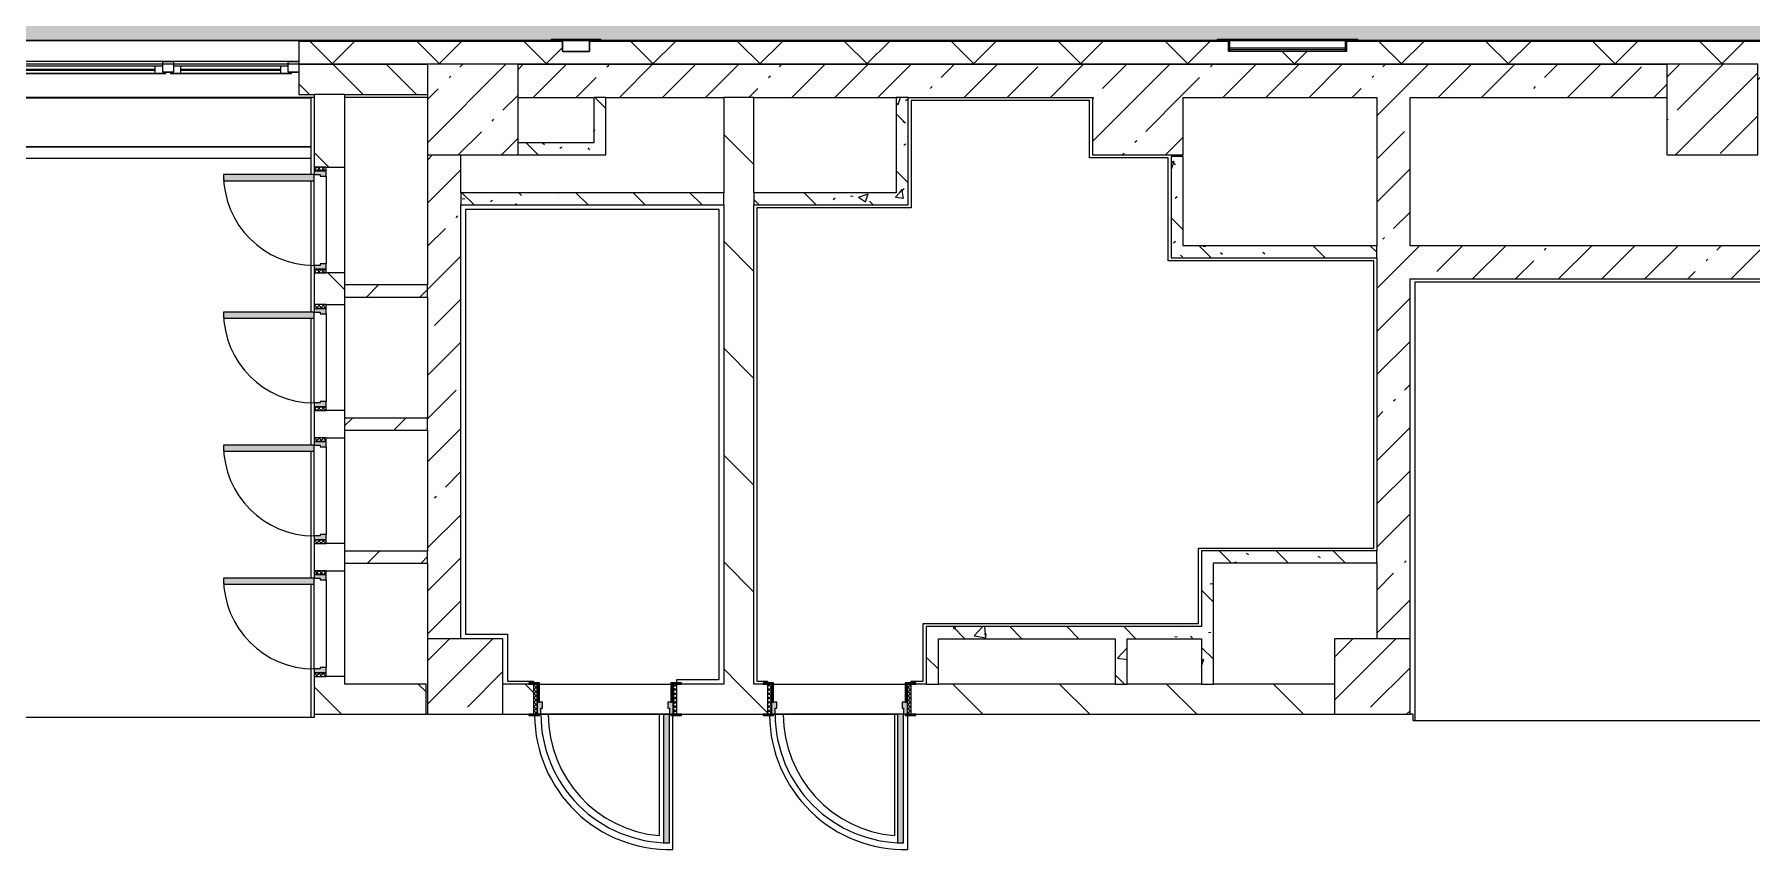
# Model space of a CAD drawing. Header units: millimetres. Extents: x 35316 to 242799, y -8553 to 29000.
# Drawn here: x 119037 to 130397, y 10005 to 15398 of the extents above; entities that cross this region are included whole.
import ezdxf

# ---------------------------------------------------------------- set-up
doc = ezdxf.new("R2010")
doc.units = ezdxf.units.MM
for name, color, linetype, lineweight in [('A-DETL-2', 7, 'Continuous', 5), ('A-GENM-6', 7, 'Continuous', 5), ('A-GLAZ-2', 7, 'Continuous', 5), ('A-WALL', 7, 'Continuous', 9), ('A-WALL-2', 7, 'Continuous', 5), ('I-WALL-5', 7, 'Continuous', 5), ('S-COLS-2', 7, 'Continuous', 5)]:
    doc.layers.add(name, color=color, linetype=linetype, lineweight=lineweight)
doc.layers.add('A-DETL-GENF-5', color=7, linetype='Continuous', lineweight=9, true_color=0xc0c0c0, transparency=0.4)
for name, color, linetype, lineweight, true_color in [('A-DOOR-3', 7, 'Continuous', 5, 0xaaaaaa), ('A-DOOR-4', 7, 'Continuous', 5, 0xe2e2e2), ('A-DOOR-FRAM-2', 7, 'Continuous', 5, 0xe2e2e2), ('A-DOOR-FRAM-3', 7, 'Continuous', 5, 0xaaaaaa), ('A-FLOR-3', 7, 'Continuous', 5, 0xaaaaaa), ('A-GENM-7', 7, 'Continuous', 5, 0x737373), ('A-WALL-3', 7, 'Continuous', 5, 0x737373), ('I-WALL-6', 7, 'Continuous', 5, 0x787878)]:
    doc.layers.add(name, color=color, linetype=linetype, lineweight=lineweight, true_color=true_color)
pattern_1 = [(135, (107926.8, 0), (-353.553, -353.553), [])]
pattern_2 = [(135, (1826.41, 164.685), (-14.14214, -14.14214), []), (225, (1826.41, 164.685), (14.14214, -14.14214), [])]
pattern_3 = [(45, (-296.384, 164.685), (-14.1421, 14.1421), []), (135, (-296.384, 164.685), (-14.1421, -14.1421), [])]
pattern_4 = [(45, (107926.8, 0), (-285.123, 285.123), []), (45, (108211.92, 0), (-285.123, 285.123), [504.031, -100.806, 16.764, -84.042])]
pattern_5 = [(135, (107926.8, 0), (-377.171, -377.171), [533.4, -88.9, 17.78, -88.9]), (135, (107926.8, 376.94), (-377.171, -377.171), []), (50, (107926.8, 0), (637.645, -55.787), [66.675, -733.425]), (355, (107926.8, 0), (-123.35, 668.7), [53.34, -586.74]), (100.451, (107979.94, -4.65), (514.299, 612.908), [56.665, -623.315]), (46.184, (107926.8, 177.8), (948.776, -147.15), [100.012, -1100.137]), (96.636, (108005.9, 165.5), (830.91, 865.997), [84.998, -934.973]), (351.184, (107926.8, 177.8), (830.918, 865.99), [80.01, -880.11]), (21, (108015.7, 133.35), (530.651, -357.928), [66.675, -733.425]), (326, (108015.7, 133.35), (216.308, 644.658), [53.34, -586.74]), (71.451, (108059.9, 103.5), (746.96, 286.724), [56.665, -623.315]), (37.5, (107926.8, 0), (10.8105, 295.9426), [16.764, -562.864, 16.764, -578.866, -588.962]), (37.5, (107926.8, 0), (10.8105, 295.9426), [-1175.258, 16.764, -572.198]), (7.5, (107926.8, 0), (233.869, 350.6318), [16.764, -322.834, 16.764, -549.529, -224.472]), (7.5, (107926.8, 0), (233.869, 350.6318), [-905.891, 16.764, -207.708]), (327.5, (107728.55, 0), (474.5678, -20.0513), [16.764, -205.486, 16.764, -676.656, -920.115]), (327.5, (107728.55, 0), (474.5678, -20.0513), [-915.67, 16.764, -903.351]), (317.5, (107639.65, 0), (518.452, 88.9934), [16.764, -272.161, 16.764, -443.738, -653.415]), (317.5, (107639.65, 0), (518.452, 88.9934), [-749.427, 16.764, -636.651])]
pattern_6 = [(45, (107926.8, 0), (-176.7767, 176.7767), [])]

# ---------------------------------------------------------------- blocks, each defined once
blk = doc.blocks.new('BSC_Колонна _Прямоугольная - 600х600-V120-3_3_2_птичка')
at = {"layer": 'S-COLS-2'}
h = blk.add_hatch(dxfattribs=at)
h.set_pattern_fill('FP_104', color=256, style=0, pattern_type=2)
h.set_pattern_definition([(45, (-14010, -14900), (-285.123, 285.123), []), (45, (-13724.88, -14900), (-285.123, 285.123), [504.031, -100.806, 16.764, -84.042])])
h.paths.add_polyline_path([(-300, -300), (300, -300), (300, 300), (-300, 300), (-300, 211)])
for p, q in [((300, 300), (-300, 300)), ((-300, 300), (-300, -300)), ((300, -300), (300, 300)), ((-300, -300), (300, -300))]:
    blk.add_line(p, q, dxfattribs=at)
blk = doc.blocks.new('110_Дверь_СКБ_1Ст_Внутренняя1 - Д-7_п__950x2100h_Туалет EW30-32897972-3_3_2_птичка')
at = {"layer": 'A-DOOR-3'}
h = blk.add_hatch(dxfattribs=at)
h.set_pattern_fill('FP_21', color=256, style=0, pattern_type=2)
h.set_pattern_definition(pattern_2)
h.paths.add_polyline_path([(487, 100), (462, 100), (462, -100), (487, -100), (487, 31)])
at = {"layer": 'A-DOOR-4'}
h = blk.add_hatch(color=256, dxfattribs=at)
h.paths.add_polyline_path([(462, 100), (437, 100), (437, 60), (427, 60), (427, 20), (462, 20), (462, 31)])
h.paths.add_polyline_path([(-438, 100), (-438, 20), (-403, 20), (-403, 60), (-413, 60), (-413, 100)])
at = {"layer": 'A-DOOR-FRAM-2'}
for points in [[(-413, 950), (-413, 100), (-373, 100), (-373, 950)], [(-493, 108), (-493, 100), (-423, 100), (-423, 108)], [(-423, 20), (-438, 20), (-438, -100), (-423, -100)], [(517, 108), (447, 108), (447, 100), (517, 100)], [(462, 20), (447, 20), (447, -100), (462, -100)], [(-493, -100), (-493, -108), (-423, -108), (-423, -100)], [(447, -100), (447, -108), (517, -108), (517, -100)]]:
    blk.add_hatch(color=256, dxfattribs=at).paths.add_polyline_path(points)
at = {"layer": 'A-DOOR-FRAM-3'}
h = blk.add_hatch(dxfattribs=at)
h.set_pattern_fill('FP_114', color=256, style=0, pattern_type=2)
h.set_pattern_definition(pattern_3)
h.paths.add_polyline_path([(-438, 100), (-463, 100), (-463, -100), (-438, -100), (-438, 31)])
at = {"layer": 'A-DOOR-3'}
for p, q in [((-413, 950), (-413, 100)), ((-373, 950), (-413, 950)), ((-373, 100), (-373, 950)), ((-413, 100), (-373, 100))]:
    blk.add_line(p, q, dxfattribs=at)
blk.add_arc((-413, 100), 850, 360, 90, dxfattribs=at)
at = {"layer": 'A-DOOR-FRAM-3'}
for p, q in [((-423, 108), (-493, 108)), ((-493, 108), (-493, 100)), ((-493, 100), (-423, 100)), ((-438, 100), (-463, 100)), ((-463, 100), (-463, -100)), ((-413, 100), (-438, 100)), ((-438, 100), (-438, 20)), ((-438, -100), (-438, 100)), ((-423, 100), (-438, 100)), ((-438, 100), (-438, 99)), ((-438, 99), (-423, 99)), ((-438, 20), (-403, 20)), ((-423, 20), (-438, 20)), ((-438, 20), (-438, -100)), ((-423, 100), (-423, 108)), ((-423, 99), (-423, 100)), ((-423, -100), (-423, 20)), ((-413, 60), (-413, 100)), ((-403, 60), (-413, 60)), ((-403, 20), (-403, 60)), ((437, 60), (427, 60)), ((427, 60), (427, 20)), ((427, 20), (462, 20)), ((437, 100), (437, 60)), ((462, 100), (437, 100)), ((517, 108), (447, 108)), ((447, 108), (447, 100)), ((462, 100), (447, 100)), ((447, 100), (447, 99)), ((447, 100), (517, 100)), ((447, 99), (462, 99)), ((462, 20), (447, 20)), ((447, 20), (447, -100)), ((462, 20), (462, 100)), ((487, 100), (462, 100)), ((462, 100), (462, -100)), ((462, 99), (462, 100)), ((462, -100), (462, 20)), ((487, -100), (487, 100)), ((517, 100), (517, 108)), ((-423, -100), (-493, -100)), ((-493, -100), (-493, -108)), ((-493, -108), (-423, -108)), ((-463, -100), (-438, -100)), ((-438, -100), (-423, -100)), ((-423, -108), (-423, -100)), ((447, -100), (462, -100)), ((517, -100), (447, -100)), ((447, -100), (447, -108)), ((447, -108), (517, -108)), ((462, -100), (487, -100)), ((517, -108), (517, -100))]:
    blk.add_line(p, q, dxfattribs=at)
blk = doc.blocks.new('110_Дверь_СКБ_1Ст_Внутренняя1 - Д-7_п__950x2100h_Туалет-32491181-3_3_2_птичка')
at = {"layer": 'A-DOOR-3'}
h = blk.add_hatch(dxfattribs=at)
h.set_pattern_fill('FP_21', color=256, style=0, pattern_type=2)
h.set_pattern_definition(pattern_2)
h.paths.add_polyline_path([(487.5, 100), (462.5, 100), (462.5, -100), (487.5, -100), (487.5, 31)])
at = {"layer": 'A-DOOR-4'}
h = blk.add_hatch(color=256, dxfattribs=at)
h.paths.add_polyline_path([(437.5, 100), (437.5, 60), (427.5, 60), (427.5, 20), (462.5, 20), (462.5, 100)])
h.paths.add_polyline_path([(-412.5, 100), (-437.5, 100), (-437.5, 20), (-402.5, 20), (-402.5, 60), (-412.5, 60)])
at = {"layer": 'A-DOOR-FRAM-2'}
for points in [[(-412.5, 950), (-412.5, 100), (-372.5, 100), (-372.5, 950)], [(-492.5, 108), (-492.5, 100), (-422.5, 100), (-422.5, 108)], [(-422.5, 20), (-437.5, 20), (-437.5, -100), (-422.5, -100)], [(517.5, 108), (447.5, 108), (447.5, 100), (517.5, 100)], [(462.5, 20), (447.5, 20), (447.5, -100), (462.5, -100)], [(-492.5, -100), (-492.5, -108), (-422.5, -108), (-422.5, -100)], [(447.5, -100), (447.5, -108), (517.5, -108), (517.5, -100)]]:
    blk.add_hatch(color=256, dxfattribs=at).paths.add_polyline_path(points)
at = {"layer": 'A-DOOR-FRAM-3'}
h = blk.add_hatch(dxfattribs=at)
h.set_pattern_fill('FP_114', color=256, style=0, pattern_type=2)
h.set_pattern_definition(pattern_3)
h.paths.add_polyline_path([(-437.5, 100), (-462.5, 100), (-462.5, -100), (-437.5, -100)])
at = {"layer": 'A-DOOR-3'}
for p, q in [((-412.5, 950), (-412.5, 100)), ((-372.5, 950), (-412.5, 950)), ((-372.5, 100), (-372.5, 950)), ((-412.5, 100), (-372.5, 100))]:
    blk.add_line(p, q, dxfattribs=at)
blk.add_arc((-412.5, 100), 850, 360, 90, dxfattribs=at)
at = {"layer": 'A-DOOR-FRAM-3'}
for p, q in [((-422.5, 108), (-492.5, 108)), ((-492.5, 108), (-492.5, 100)), ((-492.5, 100), (-422.5, 100)), ((-437.5, 100), (-462.5, 100)), ((-462.5, 100), (-462.5, -100)), ((-412.5, 100), (-437.5, 100)), ((-437.5, 100), (-437.5, 20)), ((-437.5, -100), (-437.5, 100)), ((-422.5, 100), (-437.5, 100)), ((-437.5, 100), (-437.5, 99)), ((-437.5, 99), (-422.5, 99)), ((-437.5, 20), (-402.5, 20)), ((-422.5, 20), (-437.5, 20)), ((-437.5, 20), (-437.5, -100)), ((-422.5, 100), (-422.5, 108)), ((-422.5, 99), (-422.5, 100)), ((-422.5, -100), (-422.5, 20)), ((-412.5, 60), (-412.5, 100)), ((-402.5, 60), (-412.5, 60)), ((-402.5, 20), (-402.5, 60)), ((437.5, 60), (427.5, 60)), ((427.5, 60), (427.5, 20)), ((427.5, 20), (462.5, 20)), ((437.5, 100), (437.5, 60)), ((462.5, 100), (437.5, 100)), ((517.5, 108), (447.5, 108)), ((447.5, 108), (447.5, 100)), ((462.5, 100), (447.5, 100)), ((447.5, 100), (447.5, 99)), ((447.5, 100), (517.5, 100)), ((447.5, 99), (462.5, 99)), ((462.5, 20), (447.5, 20)), ((447.5, 20), (447.5, -100)), ((462.5, 20), (462.5, 100)), ((487.5, 100), (462.5, 100)), ((462.5, 100), (462.5, -100)), ((462.5, 99), (462.5, 100)), ((462.5, -100), (462.5, 20)), ((487.5, -100), (487.5, 100)), ((517.5, 100), (517.5, 108)), ((-422.5, -100), (-492.5, -100)), ((-492.5, -100), (-492.5, -108)), ((-492.5, -108), (-422.5, -108)), ((-462.5, -100), (-437.5, -100)), ((-437.5, -100), (-422.5, -100)), ((-422.5, -108), (-422.5, -100)), ((447.5, -100), (462.5, -100)), ((517.5, -100), (447.5, -100)), ((447.5, -100), (447.5, -108)), ((447.5, -108), (517.5, -108)), ((462.5, -100), (487.5, -100)), ((517.5, -108), (517.5, -100))]:
    blk.add_line(p, q, dxfattribs=at)
blk = doc.blocks.new('BSC_Колонна _Прямоугольная - 500х500-V157-3_3_2_птичка')
at = {"layer": 'S-COLS-2'}
h = blk.add_hatch(dxfattribs=at)
h.set_pattern_fill('FP_142', color=256, style=0, pattern_type=2)
h.set_pattern_definition([(45, (-19960, -11150), (-285.123, 285.123), []), (45, (-19674.88, -11150), (-285.123, 285.123), [504.031, -100.806, 16.764, -84.042])])
h.paths.add_polyline_path([(-250, -250), (250, -250), (250, 250), (-250, 250)])
for p, q in [((250, 250), (-250, 250)), ((-250, 250), (-250, -250)), ((250, -250), (250, 250)), ((-250, -250), (250, -250))]:
    blk.add_line(p, q, dxfattribs=at)
blk = doc.blocks.new('120_Окно_СКБ_2Ст - 120_Окно_СКБ_2Ст 3100х2500 _мал_створка слева_ 2-V168-3_3_2_птичка')
at = {"layer": 'A-GLAZ-2'}
for p, q in [((-1550, -127), (-1550, -57)), ((-1550, -57), (-1480, -57)), ((1550, -57), (-1550, -57)), ((-1480, -57), (-1480, -127)), ((650, -87), (-1480, -87)), ((-1480, -87), (-1480, -127)), ((-1430, -137), (-1430, -87)), ((-1430, -107), (600, -107)), ((600, -137), (600, -87)), ((650, -127), (650, -57)), ((650, -57), (720, -57)), ((650, -127), (650, -87)), ((720, -57), (720, -127)), ((1480, -87), (720, -87)), ((720, -87), (720, -127)), ((770, -137), (770, -87)), ((770, -107), (1430, -107)), ((1430, -137), (1430, -87)), ((1480, -127), (1480, -57)), ((1480, -57), (1550, -57)), ((1480, -127), (1480, -87)), ((1550, -57), (1550, -127)), ((-1480, -127), (-1550, -127)), ((-1550, -127), (-1500, -127)), ((-1480, -127), (-1500, -127)), ((-1500, -127), (-1500, -137)), ((-1500, -137), (670, -137)), ((670, -137), (-1500, -137)), ((600, -117), (-1430, -117)), ((720, -127), (650, -127)), ((670, -127), (650, -127)), ((670, -127), (700, -127)), ((670, -137), (670, -127)), ((720, -127), (700, -127)), ((700, -127), (700, -137)), ((700, -137), (1500, -137)), ((1500, -137), (700, -137)), ((1430, -117), (770, -117)), ((1550, -127), (1480, -127)), ((1500, -127), (1480, -127)), ((1500, -127), (1550, -127)), ((1500, -137), (1500, -127))]:
    blk.add_line(p, q, dxfattribs=at)
blk = doc.blocks.new('BSC_Колонна _Прямоугольная - 500х500-V219-3_3_2_птичка')
at = {"layer": 'S-COLS-2'}
h = blk.add_hatch(dxfattribs=at)
h.set_pattern_fill('FP_163', color=256, style=0, pattern_type=2)
h.set_pattern_definition([(45, (-13960, -11150), (-285.123, 285.123), []), (45, (-13674.88, -11150), (-285.123, 285.123), [504.031, -100.806, 16.764, -84.042])])
h.paths.add_polyline_path([(-250, -250), (250, -250), (250, 250), (-250, 250), (-250, -181)])
for p, q in [((250, 250), (-250, 250)), ((-250, 250), (-250, -250)), ((250, -250), (250, 250)), ((-250, -250), (250, -250))]:
    blk.add_line(p, q, dxfattribs=at)
blk = doc.blocks.new('BSC_Колонна _Прямоугольная - 600х600-V220-3_3_2_птичка')
at = {"layer": 'S-COLS-2'}
h = blk.add_hatch(dxfattribs=at)
h.set_pattern_fill('FP_164', color=256, style=0, pattern_type=2)
h.set_pattern_definition([(45, (-22210, -14900), (-285.123, 285.123), []), (45, (-21924.88, -14900), (-285.123, 285.123), [504.031, -100.806, 16.764, -84.042])])
h.paths.add_polyline_path([(-300, -300), (300, -300), (300, 300), (-300, 300), (-300, 211)])
for p, q in [((300, 300), (-300, 300)), ((-300, 300), (-300, -300)), ((300, -300), (300, 300)), ((-300, -300), (300, -300))]:
    blk.add_line(p, q, dxfattribs=at)
blk = doc.blocks.new('110_Дверь_СКБ_1Ст - д-18 700x2100h_Технический шкаф ЭОМ и СС-V225-3_3_2_птичка')
at = {"layer": 'A-DOOR-3'}
h = blk.add_hatch(dxfattribs=at)
h.set_pattern_fill('FP_43', color=256, style=0, pattern_type=2)
h.set_pattern_definition([(135, (1951.41, 164.685), (-14.14214, -14.14214), []), (225, (1951.41, 164.685), (14.14214, -14.14214), [])])
h.paths.add_polyline_path([(337.5, 20), (362.5, 20), (362.5, 100), (337.5, 100)])
at = {"layer": 'A-DOOR-4'}
h = blk.add_hatch(color=256, dxfattribs=at)
h.paths.add_polyline_path([(-312.5, 100), (-312.5, 20), (-277.5, 20), (-277.5, 60), (-287.5, 60), (-287.5, 100)])
h.paths.add_polyline_path([(302.5, 60), (302.5, 20), (337.5, 20), (337.5, 100), (312.5, 100), (312.5, 60)])
at = {"layer": 'A-DOOR-FRAM-2'}
blk.add_hatch(color=256, dxfattribs=at).paths.add_polyline_path([(272.5, 497.5), (272.5, 100), (312.5, 100), (312.5, 700), (272.5, 700)])
at = {"layer": 'A-DOOR-FRAM-3'}
h = blk.add_hatch(dxfattribs=at)
h.set_pattern_fill('FP_44', color=256, style=0, pattern_type=2)
h.set_pattern_definition([(45, (-171.384, 164.685), (-14.1421, 14.1421), []), (135, (-171.384, 164.685), (-14.1421, -14.1421), [])])
h.paths.add_polyline_path([(-337.5, 20), (-312.5, 20), (-312.5, 100), (-337.5, 100)])
at = {"layer": 'A-DOOR-3'}
for p, q in [((312.5, 700), (272.5, 700)), ((272.5, 700), (272.5, 100)), ((312.5, 100), (312.5, 700)), ((272.5, 100), (312.5, 100))]:
    blk.add_line(p, q, dxfattribs=at)
blk.add_arc((312.5, 100), 600, 90, 180, dxfattribs=at)
at = {"layer": 'A-DOOR-FRAM-3'}
for p, q in [((-312.5, 100), (-337.5, 100)), ((-337.5, 100), (-337.5, 20)), ((-337.5, 20), (-312.5, 20)), ((-287.5, 100), (-312.5, 100)), ((-312.5, 100), (-312.5, 20)), ((-312.5, 20), (-312.5, 100)), ((-312.5, 20), (-277.5, 20)), ((-287.5, 60), (-287.5, 100)), ((-287.5, 100), (272.5, 100)), ((-277.5, 60), (-287.5, 60)), ((-277.5, 20), (-277.5, 60)), ((302.5, 20), (-277.5, 20)), ((312.5, 60), (302.5, 60)), ((302.5, 60), (302.5, 20)), ((302.5, 20), (337.5, 20)), ((312.5, 100), (312.5, 60)), ((337.5, 100), (312.5, 100)), ((337.5, 20), (337.5, 100)), ((362.5, 100), (337.5, 100)), ((337.5, 100), (337.5, 20)), ((337.5, 20), (362.5, 20)), ((362.5, 20), (362.5, 100))]:
    blk.add_line(p, q, dxfattribs=at)
blk = doc.blocks.new('Полоса с поворотом - Полоса с поворотом-23831104-3_3_2_птичка')
at = {"layer": 'A-GENM-6'}
for p, q in [((19783, 15306), (19017, 15306)), ((19017, 15298), (19783, 15298))]:
    blk.add_line(p, q, dxfattribs=at)
at = {"layer": 'A-GENM-7'}
blk.add_line((19017, 15363), (19783, 15363), dxfattribs=at)
blk = doc.blocks.new('Уголок вложенный - Уголок вложенный-23831105-3_3_2_птичка')
at = {"layer": 'A-GENM-6'}
for p, q in [((29237, 15288), (29237, 15349)), ((29244, 15358), (29244, 15285)), ((29244, 15285), (29240, 15285))]:
    blk.add_line(p, q, dxfattribs=at)
at = {"layer": 'A-GENM-6', "flags": 128}
for points in [[(29237, 15349), (29237, 15351), (29236, 15353), (29235, 15355), (29234, 15356), (29232, 15357), (29230, 15358), (29228, 15358)], [(29240, 15285), (29239, 15285), (29239, 15285), (29238, 15286), (29238, 15286), (29237, 15287), (29237, 15287), (29237, 15288)]]:
    blk.add_lwpolyline(points, dxfattribs=at)
at = {"layer": 'A-GENM-7'}
for p, q in [((29164, 15365), (29244, 15365)), ((29164, 15361), (29164, 15365)), ((29228, 15358), (29167, 15358)), ((29244, 15365), (29244, 15358))]:
    blk.add_line(p, q, dxfattribs=at)
at = {"layer": 'A-GENM-7', "flags": 128}
blk.add_lwpolyline([(29167, 15358), (29166, 15358), (29166, 15358), (29165, 15359), (29165, 15359), (29164, 15360), (29164, 15360), (29164, 15361)], dxfattribs=at)
blk = doc.blocks.new('Уголок вложенный - Уголок вложенный-V233-3_3_2_птичка')
at = {"layer": 'A-GENM-6'}
for p, q in [((30010, 15285), (30010, 15358)), ((30017, 15349), (30017, 15288)), ((30014, 15285), (30010, 15285))]:
    blk.add_line(p, q, dxfattribs=at)
at = {"layer": 'A-GENM-6', "flags": 128}
for points in [[(30026, 15358), (30024, 15358), (30022, 15357), (30020, 15356), (30019, 15355), (30018, 15353), (30017, 15351), (30017, 15349)], [(30017, 15288), (30017, 15287), (30017, 15287), (30016, 15286), (30016, 15286), (30015, 15285), (30015, 15285), (30014, 15285)]]:
    blk.add_lwpolyline(points, dxfattribs=at)
at = {"layer": 'A-GENM-7'}
for p, q in [((30010, 15365), (30090, 15365)), ((30010, 15358), (30010, 15365)), ((30087, 15358), (30026, 15358)), ((30090, 15365), (30090, 15361))]:
    blk.add_line(p, q, dxfattribs=at)
at = {"layer": 'A-GENM-7', "flags": 128}
blk.add_lwpolyline([(30090, 15361), (30090, 15360), (30090, 15360), (30089, 15359), (30089, 15359), (30088, 15358), (30088, 15358), (30087, 15358)], dxfattribs=at)
blk = doc.blocks.new('Уголок вложенный - Уголок вложенный-V234-3_3_2_птичка')
at = {"layer": 'A-GENM-6'}
blk.add_line((30010, 15285), (29244, 15285), dxfattribs=at)
at = {"layer": 'A-GENM-6', "flags": 128}
for points in [[(29237, 15349), (29237, 15351), (29236, 15353), (29235, 15355), (29234, 15356), (29232, 15357), (29230, 15358), (29228, 15358)], [(30026, 15358), (30024, 15358), (30022, 15357), (30020, 15356), (30019, 15355), (30018, 15353), (30017, 15351), (30017, 15349)]]:
    blk.add_lwpolyline(points, dxfattribs=at)
at = {"layer": 'A-GENM-7'}
blk.add_line((29244, 15365), (30010, 15365), dxfattribs=at)
blk = doc.blocks.new('Уголок вложенный - Уголок вложенный-23964580-3_3_2_птичка')
at = {"layer": 'A-GENM-6'}
for p, q in [((14603, 15288), (14603, 15349)), ((14610, 15285), (14606, 15285))]:
    blk.add_line(p, q, dxfattribs=at)
at = {"layer": 'A-GENM-6', "flags": 128}
for points in [[(14603, 15349), (14603, 15351), (14602, 15353), (14601, 15355), (14600, 15356), (14598, 15357), (14596, 15358), (14594, 15358)], [(14606, 15285), (14605, 15285), (14605, 15285), (14604, 15286), (14604, 15286), (14603, 15287), (14603, 15287), (14603, 15288)]]:
    blk.add_lwpolyline(points, dxfattribs=at)
at = {"layer": 'A-GENM-7'}
for p, q in [((14530, 15361), (14530, 15365)), ((14594, 15358), (14533, 15358))]:
    blk.add_line(p, q, dxfattribs=at)
at = {"layer": 'A-GENM-7', "flags": 128}
blk.add_lwpolyline([(14533, 15358), (14532, 15358), (14532, 15358), (14531, 15359), (14531, 15359), (14530, 15360), (14530, 15360), (14530, 15361)], dxfattribs=at)
blk = doc.blocks.new('Уголок вложенный - Уголок вложенный-V243-3_3_2_птичка')
at = {"layer": 'A-GENM-6'}
for p, q in [((14783, 15349), (14783, 15288)), ((14780, 15285), (14776, 15285))]:
    blk.add_line(p, q, dxfattribs=at)
at = {"layer": 'A-GENM-6', "flags": 128}
for points in [[(14792, 15358), (14790, 15358), (14788, 15357), (14786, 15356), (14785, 15355), (14784, 15353), (14783, 15351), (14783, 15349)], [(14783, 15288), (14783, 15287), (14783, 15287), (14782, 15286), (14782, 15286), (14781, 15285), (14781, 15285), (14780, 15285)]]:
    blk.add_lwpolyline(points, dxfattribs=at)
at = {"layer": 'A-GENM-7'}
for p, q in [((14853, 15358), (14792, 15358)), ((14856, 15365), (14856, 15361))]:
    blk.add_line(p, q, dxfattribs=at)
at = {"layer": 'A-GENM-7', "flags": 128}
blk.add_lwpolyline([(14856, 15361), (14856, 15360), (14856, 15360), (14855, 15359), (14855, 15359), (14854, 15358), (14854, 15358), (14853, 15358)], dxfattribs=at)
blk = doc.blocks.new('Уголок вложенный - Уголок вложенный-V244-3_3_2_птичка')
at = {"layer": 'A-GENM-6'}
blk.add_line((14776, 15285), (14610, 15285), dxfattribs=at)
at = {"layer": 'A-GENM-6', "flags": 128}
for points in [[(14598, 15357), (14596, 15358), (14594, 15358)], [(14792, 15358), (14790, 15358), (14788, 15357)]]:
    blk.add_lwpolyline(points, dxfattribs=at)
blk = doc.blocks.new('Уголок вложенный - Уголок вложенный-V245-3_3_2_птичка')
at = {"layer": 'A-GENM-6'}
for p, q in [((14603, 15349), (14603, 15288)), ((14783, 15288), (14783, 15349)), ((14606, 15285), (14780, 15285))]:
    blk.add_line(p, q, dxfattribs=at)
at = {"layer": 'A-GENM-6', "flags": 128}
for points in [[(14594, 15358), (14596, 15358), (14598, 15357), (14600, 15356), (14601, 15355), (14602, 15353), (14603, 15351), (14603, 15349)], [(14783, 15349), (14783, 15351), (14784, 15353), (14785, 15355), (14786, 15356), (14788, 15357), (14790, 15358), (14792, 15358)], [(14603, 15288), (14603, 15287), (14603, 15287), (14604, 15286), (14604, 15286), (14605, 15285), (14605, 15285), (14606, 15285)], [(14780, 15285), (14781, 15285), (14781, 15285), (14782, 15286), (14782, 15286), (14783, 15287), (14783, 15287), (14783, 15288)]]:
    blk.add_lwpolyline(points, dxfattribs=at)
at = {"layer": 'A-GENM-7'}
for p, q in [((14530, 15365), (14856, 15365)), ((14530, 15365), (14530, 15361)), ((14533, 15358), (14853, 15358)), ((14856, 15361), (14856, 15365))]:
    blk.add_line(p, q, dxfattribs=at)
at = {"layer": 'A-GENM-7', "flags": 128}
for points in [[(14530, 15361), (14530, 15360), (14530, 15360), (14531, 15359), (14531, 15359), (14532, 15358), (14532, 15358), (14533, 15358)], [(14853, 15358), (14854, 15358), (14854, 15358), (14855, 15359), (14855, 15359), (14856, 15360), (14856, 15360), (14856, 15361)]]:
    blk.add_lwpolyline(points, dxfattribs=at)
blk = doc.blocks.new('Зашивка приборов отопления34 - Зашивка приборов отопления-33324488-3_3_2_птичка')
at = {"layer": 'A-WALL-2'}
for p, q in [((34188, 26888), (34188, 26567)), ((40348, 26888), (34188, 26888)), ((40348, 26567), (40348, 26888)), ((34188, 26567), (40348, 26567)), ((40348, 26567), (34188, 26567)), ((34188, 26567), (34188, 26492)), ((34188, 26492), (40348, 26492)), ((40348, 26492), (40348, 26567))]:
    blk.add_line(p, q, dxfattribs=at)

msp = doc.modelspace()

# ---------------------------------------------------------------- hatches: boundary and pattern name
at = {"layer": 'A-DETL-GENF-5'}
msp.add_hatch(color=256, dxfattribs=at).paths.add_polyline_path([(107244.1, 14774.9), (107658.8, 14774.9), (107658.8, 15358), (146686.8, 15358), (146686.8, 23888.3), (141854.9, 23888.3), (141854.9, 27398.1), (105517.7, 27398.1), (105517.7, 14774.9), (106714.2, 14774.9)])
at = {"layer": 'A-WALL-2'}
h = msp.add_hatch(dxfattribs=at)
h.set_pattern_fill('FP_112', color=256, style=0, pattern_type=2)
h.set_pattern_definition([(45, (107926.8, 0), (-353.5534, 353.5534), []), (135, (107926.8, 0), (-353.5534, -353.5534), [])])
h.paths.add_polyline_path([(135326.6, 15200), (140036.8, 15200), (140036.8, 15350), (137943.8, 15349), (137943.8, 15288), (137936.8, 15285), (137163.8, 15288), (137163.8, 15350), (133537.1, 15349), (133537.1, 15288), (133530.1, 15285), (132357.1, 15288), (132357.1, 15350), (127716.8, 15349), (127716.8, 15288), (127709.8, 15285), (126936.8, 15288), (126936.8, 15350), (122709.8, 15349), (122709.8, 15288), (122702.8, 15285), (122529.8, 15288), (122529.6, 15350), (120786.8, 15350), (120786.8, 15200), (134336.8, 15200)])
h.paths.add_polyline_path([(146236.9, 15200), (146236.9, 15350), (145736.8, 15350), (145736.8, 15200), (145923.8, 15200)])
h.paths.add_polyline_path([(143336.8, 15200), (143336.8, 15350), (142586.8, 15350), (142586.8, 15200), (142744.6, 15200)])
h.paths.add_polyline_path([(141684.9, 15200), (141686.8, 15200), (141684.9, 15350), (141536.8, 15350), (141536.8, 15200)])
h.paths.add_polyline_path([(141155.1, 15200), (141166.8, 15200), (141161.8, 15350), (140936.8, 15350), (140936.8, 15200)])
h.paths.add_polyline_path([(115586.8, 15200), (116186.8, 15200), (116186.8, 15350), (115586.8, 15350)])
h.paths.add_polyline_path([(114686.8, 15200), (114686.8, 15350), (107966.8, 15350), (107966.8, 15293), (107816.8, 15293), (107816.8, 15200), (114132.3, 15200)])
h.paths.add_polyline_path([(117086.8, 15200), (117686.8, 15200), (117686.8, 15350), (117086.8, 15350)])
h = msp.add_hatch(dxfattribs=at)
h.set_pattern_fill('FP_110', color=256, style=0, pattern_type=2)
h.set_pattern_definition([(135, (107926.8, 0), (-176.7767, -176.7767), [])])
h.paths.add_polyline_path([(117686.8, 15000), (117686.8, 15200), (117086.8, 15200), (117086.8, 15000)])
h.paths.add_polyline_path([(113486.8, 15000), (114086.8, 15000), (114086.8, 15200), (112586.8, 15200), (112586.8, 15000)])
h.paths.add_polyline_path([(115586.8, 15000), (116186.8, 15000), (116186.8, 15200), (115586.8, 15200), (115586.8, 15111.1)])
h.paths.add_polyline_path([(121088.1, 15000), (121636.8, 15000), (121636.8, 15200), (120786.8, 15200), (120786.8, 15000), (120888.1, 15000)])
at = {"layer": 'I-WALL-5'}
h = msp.add_hatch(dxfattribs=at)
h.set_pattern_fill('FP_108', color=256, style=0, pattern_type=2)
h.set_pattern_definition(pattern_4)
h.paths.add_polyline_path([(122236.8, 14980), (126037.1, 14980), (126037.1, 15200), (122236.8, 15200), (122236.8, 15111.1)])
h.paths.add_polyline_path([(129836.8, 14980), (129836.8, 15200), (126637.1, 15200), (126637.1, 14980), (128968.3, 14980)])
h.paths.add_polyline_path([(140036.8, 14980), (140036.8, 15200), (138536.8, 15200), (138536.8, 14980), (139688, 14980)])
h.paths.add_polyline_path([(137936.8, 14980), (137936.8, 15200), (134336.8, 15200), (134336.8, 14980), (137446, 14980)])
h.paths.add_polyline_path([(133207.2, 14980), (133736.8, 14980), (133736.8, 15200), (130436.8, 15200), (130436.8, 14980)])
h = msp.add_hatch(dxfattribs=at)
h.set_pattern_fill('FP_111', color=256, style=0, pattern_type=2)
h.set_pattern_definition(pattern_1)
h.paths.add_polyline_path([(120968.1, 11100), (121088.1, 11100), (121088.1, 11150), (120888.1, 11150), (120888.1, 11100)])
h.paths.add_polyline_path([(120888.1, 11850), (121088.1, 11850), (121088.1, 12030), (120888.1, 12030)])
h.paths.add_polyline_path([(120888.1, 12730), (121088.1, 12730), (121088.1, 12910), (120888.1, 12910), (120888.1, 12744.1)])
h.paths.add_polyline_path([(120888.1, 13610), (121088.1, 13610), (121088.1, 13819.9), (120888.1, 13819.9)])
h.paths.add_polyline_path([(120888.1, 14519.9), (121088.1, 14519.9), (121088.1, 15000), (120888.1, 15000)])
h = msp.add_hatch(dxfattribs=at)
h.set_pattern_fill('FP_111', color=256, style=0, pattern_type=2)
h.set_pattern_definition(pattern_1)
h.paths.add_polyline_path([(123669.7, 11100), (123796.8, 11100), (123796.8, 14980), (123596.8, 14980), (123596.8, 11100)])
h = msp.add_hatch(dxfattribs=at)
h.set_pattern_fill('FP_108', color=256, style=0, pattern_type=2)
h.set_pattern_definition(pattern_4)
h.paths.add_polyline_path([(128136.8, 11400), (128136.8, 14980), (127916.8, 14980), (127916.8, 11400)])
h = msp.add_hatch(dxfattribs=at)
h.set_pattern_fill('FP_108', color=256, style=0, pattern_type=2)
h.set_pattern_definition(pattern_4)
h.paths.add_polyline_path([(121637.8, 11400), (121857.8, 11400), (121857.8, 14600), (121637.8, 14600), (121637.8, 11560.7)])
h = msp.add_hatch(dxfattribs=at)
h.set_pattern_fill('FP_108', color=256, style=0, pattern_type=2)
h.set_pattern_definition(pattern_4)
h.paths.add_polyline_path([(137446, 13780), (138936.8, 13780), (138936.8, 14000), (128136.8, 14000), (128136.8, 13780), (133207.2, 13780)])
h = msp.add_hatch(dxfattribs=at)
h.set_pattern_fill('FP_113', color=256, style=0, pattern_type=2)
h.set_pattern_definition(pattern_6)
h.paths.add_polyline_path([(121637.8, 13660), (121637.8, 13740), (121088.1, 13740), (121088.1, 13660)])
h = msp.add_hatch(dxfattribs=at)
h.set_pattern_fill('FP_113', color=256, style=0, pattern_type=2)
h.set_pattern_definition(pattern_6)
h.paths.add_polyline_path([(121637.8, 12780), (121637.8, 12860), (121088.1, 12860), (121088.1, 12780)])
h = msp.add_hatch(dxfattribs=at)
h.set_pattern_fill('FP_113', color=256, style=0, pattern_type=2)
h.set_pattern_definition(pattern_6)
h.paths.add_polyline_path([(121637.8, 11900), (121637.8, 11980), (121088.1, 11980), (121088.1, 11900)])
h = msp.add_hatch(dxfattribs=at)
h.set_pattern_fill('FP_111', color=256, style=0, pattern_type=2)
h.set_pattern_definition(pattern_1)
h.paths.add_polyline_path([(121627.8, 10900), (121627.8, 11100), (120888.1, 11100), (120888.1, 10900), (121550.3, 10900)])
h = msp.add_hatch(dxfattribs=at)
h.set_pattern_fill('FP_111', color=256, style=0, pattern_type=2)
h.set_pattern_definition(pattern_1)
h.paths.add_polyline_path([(127636.8, 10900), (127636.8, 11100), (124836.8, 11100), (124836.8, 10900), (126848.9, 10900)])
h.paths.add_polyline_path([(123886.8, 10900), (123886.8, 11100), (123287.8, 11100), (123287.8, 10900), (123856.8, 10900)])
h.paths.add_polyline_path([(122337.8, 10900), (122337.8, 11100), (122136.8, 11100), (122136.8, 10900), (122307.8, 10900)])
at = {"layer": 'I-WALL-6'}
h = msp.add_hatch(dxfattribs=at)
h.set_pattern_fill('FP_117', color=256, style=0, pattern_type=2)
h.set_pattern_definition(pattern_5)
h.paths.add_polyline_path([(122816.8, 14680), (122816.8, 14980), (122736.8, 14980), (122736.8, 14680)])
h = msp.add_hatch(dxfattribs=at)
h.set_pattern_fill('FP_117', color=256, style=0, pattern_type=2)
h.set_pattern_definition(pattern_5)
h.paths.add_polyline_path([(124816.8, 14350), (124816.8, 14980), (124736.8, 14980), (124736.8, 14350)])
h = msp.add_hatch(dxfattribs=at)
h.set_pattern_fill('FP_117', color=256, style=0, pattern_type=2)
h.set_pattern_definition(pattern_5)
h.paths.add_polyline_path([(122236.8, 14600), (122816.8, 14600), (122816.8, 14680), (122236.8, 14680)])
h = msp.add_hatch(dxfattribs=at)
h.set_pattern_fill('FP_117', color=256, style=0, pattern_type=2)
h.set_pattern_definition(pattern_5)
h.paths.add_polyline_path([(126637.1, 13920), (126637.1, 14590), (126557.1, 14590), (126557.1, 13920)])
h = msp.add_hatch(dxfattribs=at)
h.set_pattern_fill('FP_117', color=256, style=0, pattern_type=2)
h.set_pattern_definition(pattern_5)
h.paths.add_polyline_path([(123596.8, 14270), (123596.8, 14350), (121857.8, 14350), (121857.8, 14270), (122610, 14270)])
h = msp.add_hatch(dxfattribs=at)
h.set_pattern_fill('FP_117', color=256, style=0, pattern_type=2)
h.set_pattern_definition(pattern_5)
h.paths.add_polyline_path([(123796.8, 14270), (124816.8, 14270), (124816.8, 14350), (123796.8, 14350)])
h = msp.add_hatch(dxfattribs=at)
h.set_pattern_fill('FP_117', color=256, style=0, pattern_type=2)
h.set_pattern_definition(pattern_5)
h.paths.add_polyline_path([(127916.8, 13920), (127916.8, 14000), (126637.1, 14000), (126637.1, 13920), (126848.9, 13920)])
h = msp.add_hatch(dxfattribs=at)
h.set_pattern_fill('FP_117', color=256, style=0, pattern_type=2)
h.set_pattern_definition(pattern_5)
h.paths.add_polyline_path([(126836.8, 11100), (126836.8, 11981.9), (126756.8, 11981.9), (126756.8, 11100)])
h = msp.add_hatch(dxfattribs=at)
h.set_pattern_fill('FP_117', color=256, style=0, pattern_type=2)
h.set_pattern_definition(pattern_5)
h.paths.add_polyline_path([(127916.8, 11901.9), (127916.8, 11981.9), (126836.8, 11981.9), (126836.8, 11901.9), (126848.9, 11901.9)])
h = msp.add_hatch(dxfattribs=at)
h.set_pattern_fill('FP_117', color=256, style=0, pattern_type=2)
h.set_pattern_definition(pattern_5)
h.paths.add_polyline_path([(125016.8, 11100), (125016.8, 11480), (124936.8, 11480), (124936.8, 11100)])
h = msp.add_hatch(dxfattribs=at)
h.set_pattern_fill('FP_117', color=256, style=0, pattern_type=2)
h.set_pattern_definition(pattern_5)
h.paths.add_polyline_path([(126266.8, 11400), (126756.8, 11400), (126756.8, 11480), (125016.8, 11480), (125016.8, 11400), (126186.8, 11400)])
h = msp.add_hatch(dxfattribs=at)
h.set_pattern_fill('FP_117', color=256, style=0, pattern_type=2)
h.set_pattern_definition(pattern_5)
h.paths.add_polyline_path([(126266.8, 11100), (126266.8, 11400), (126186.8, 11400), (126186.8, 11100)])
at = {"layer": 'S-COLS-2'}
h = msp.add_hatch(dxfattribs=at)
h.set_pattern_fill('FP_108', color=256, style=0, pattern_type=2)
h.set_pattern_definition(pattern_4)
h.paths.add_polyline_path([(126637.1, 14600), (126637.1, 15200), (126037.1, 15200), (126037.1, 14600)])

# ---------------------------------------------------------------- linework, layer by layer
at = {"layer": 'A-DETL-2'}
msp.add_line((107658.8, 15358), (146236.9, 15358), dxfattribs=at)
at = {"layer": 'A-FLOR-3'}
for p, q in [((120868, 14980), (114686.8, 14980)), ((120868, 14655), (120868, 14980)), ((126017.1, 14960), (124836.8, 14960)), ((124836.8, 14960), (124836.8, 14250)), ((126017.1, 14580), (126017.1, 14960)), ((114686.8, 14655), (120868, 14655)), ((120868.1, 14469.9), (120868.1, 14580)), ((126537.1, 14580), (126017.1, 14580)), ((126537.1, 13900), (126537.1, 14580)), ((120868.1, 13560), (120868.1, 14429.9)), ((123565.8, 14239), (121888.8, 14239)), ((121888.8, 14239), (121888.8, 11431)), ((123565.8, 11131), (123565.8, 14239)), ((124836.8, 14250), (123816.8, 14250)), ((123816.8, 14250), (123816.8, 11120)), ((127896.8, 13900), (126537.1, 13900)), ((127896.8, 12000), (127896.8, 13900)), ((139709, 13759), (128169, 13759)), ((128169, 13759), (128169, 10859)), ((120868.1, 12680), (120868.1, 13520)), ((120868.1, 11800), (120868.1, 12640)), ((126736.8, 11500), (126736.8, 12000)), ((126736.8, 12000), (127896.8, 12000)), ((120868.1, 10880), (120868.1, 11760)), ((124916.8, 11120), (124916.8, 11500)), ((124916.8, 11500), (126736.8, 11500)), ((121888.8, 11431), (122167.8, 11431)), ((122167.8, 11431), (122167.8, 11120)), ((122167.8, 11120), (122337.8, 11120)), ((122337.8, 11120), (122337.8, 11108)), ((123287.8, 11108), (123287.8, 11131)), ((123287.8, 11131), (123565.8, 11131)), ((123816.8, 11120), (123886.8, 11120)), ((123886.8, 11120), (123886.8, 11108)), ((124836.8, 11108), (124836.8, 11120)), ((124836.8, 11120), (124916.8, 11120)), ((120888.1, 10880), (108262.8, 10880)), ((120888.1, 10900), (120888.1, 10880)), ((121636.8, 10900), (121627.8, 10900)), ((122435.7, 10899.9), (122377.8, 10899.9)), ((122387.8, 10901.4), (123237.8, 10901.4)), ((123197.8, 10899.9), (123170.7, 10899.9)), ((123170.7, 10899.9), (123170.7, 10097.9)), ((123247.8, 10899.9), (123237.8, 10899.9)), ((123260.7, 10005.1), (123260.7, 10892)), ((123990.7, 10899.9), (123926.8, 10899.9)), ((123936.8, 10900), (124746.8, 10900)), ((124746.8, 10899.9), (124725.7, 10899.9)), ((124725.7, 10899.9), (124725.7, 10097.9)), ((124796.8, 10899.9), (124786.8, 10899.9)), ((124815.7, 10005.1), (124815.7, 10892)), ((128157.8, 10900), (128136.8, 10900)), ((128157.8, 10859), (128157.8, 10900)), ((128157.8, 10859), (139709, 10859))]:
    msp.add_line(p, q, dxfattribs=at)
for centre, radius, start, end in [((123240.7, 10899.9), 895, 180.50534, 271.28046), ((123240.7, 10899.9), 805, 180, 265.01146), ((124795.7, 10899.9), 895, 180.50534, 271.28046), ((124795.7, 10899.9), 805, 180, 265.01146)]:
    msp.add_arc(centre, radius, start, end, dxfattribs=at)
at = {"layer": 'A-WALL'}
for p, q in [((122528.8, 15353), (120786.8, 15353)), ((122529.7, 15350), (120786.8, 15350)), ((126937.2, 15350), (122709.9, 15350)), ((126938.6, 15353), (122710.8, 15353)), ((132358.8, 15353), (127715.1, 15353)), ((132357.5, 15350), (127716.4, 15350)), ((121636.8, 15200), (120786.8, 15200)), ((120786.8, 15200), (121636.8, 15200)), ((126037.1, 15200), (122236.8, 15200)), ((129836.8, 15200), (126637.1, 15200)), ((121088.1, 15000), (120888.1, 15000)), ((122816.8, 14980), (122736.8, 14980)), ((123796.8, 14980), (123596.8, 14980)), ((124816.8, 14980), (124736.8, 14980)), ((121857.8, 14350), (121857.8, 14270)), ((123596.8, 14270), (123596.8, 14350)), ((123796.8, 14350), (123796.8, 14270)), ((127916.8, 13920), (127916.8, 14000)), ((121088.1, 13740), (121088.1, 13660)), ((121637.8, 13660), (121637.8, 13740)), ((121088.1, 12860), (121088.1, 12780)), ((121637.8, 12780), (121637.8, 12860)), ((121088.1, 11980), (121088.1, 11900)), ((121637.8, 11900), (121637.8, 11980)), ((127916.8, 11901.9), (127916.8, 11981.9)), ((124936.8, 11100), (125016.8, 11100)), ((126186.8, 11100), (126266.8, 11100)), ((126756.8, 11100), (126836.8, 11100))]:
    msp.add_line(p, q, dxfattribs=at)
at = {"layer": 'A-WALL-2'}
for p, q in [((120786.8, 15358), (120786.8, 15000)), ((120786.8, 15200), (117686.8, 15200)), ((122236.8, 15200), (129836.8, 15200)), ((120786.8, 15000), (120888.1, 15000)), ((121088.1, 15000), (121636.8, 15000))]:
    msp.add_line(p, q, dxfattribs=at)
at = {"layer": 'A-WALL-3'}
for p, q in [((122459.8, 15358), (107966.8, 15358)), ((122533.7, 15358), (122520.8, 15358)), ((122718.8, 15358), (122705.9, 15358)), ((126866.8, 15358), (122779.8, 15358)), ((126940.7, 15358), (126927.8, 15358)), ((127725.8, 15358), (127712.9, 15358)), ((132287.1, 15358), (127786.8, 15358))]:
    msp.add_line(p, q, dxfattribs=at)
at = {"layer": 'I-WALL-5'}
for p, q in [((120888.1, 15000), (120888.1, 14519.9)), ((121088.1, 15000), (121088.1, 13740)), ((120888.1, 14980), (120868, 14980)), ((121636.8, 14980), (121088.1, 14980)), ((122236.8, 14980), (122736.8, 14980)), ((122736.8, 14980), (122736.8, 14680)), ((122816.8, 14980), (123596.8, 14980)), ((122816.8, 14600), (122816.8, 14980)), ((123596.8, 14980), (123596.8, 14350)), ((123796.8, 14350), (123796.8, 14980)), ((123796.8, 14980), (124736.8, 14980)), ((124736.8, 14980), (124736.8, 14350)), ((124816.8, 14270), (124816.8, 14980)), ((124816.8, 14980), (126037.1, 14980)), ((126637.1, 14980), (127916.8, 14980)), ((127916.8, 14980), (127916.8, 14000)), ((128136.8, 14000), (128136.8, 14980)), ((128136.8, 14980), (129836.8, 14980)), ((122736.8, 14680), (122236.8, 14680)), ((121637.8, 14600), (121637.8, 13740)), ((121857.8, 14350), (121857.8, 14600)), ((122236.8, 14600), (122816.8, 14600)), ((126557.1, 14590), (126557.1, 13920)), ((126637.1, 14590), (126557.1, 14590)), ((126637.1, 14000), (126637.1, 14590)), ((120968.1, 14519.9), (121088.1, 14519.9)), ((123596.8, 14350), (121857.8, 14350)), ((124736.8, 14350), (123796.8, 14350)), ((121857.8, 14270), (123596.8, 14270)), ((121857.8, 11400), (121857.8, 14270)), ((123596.8, 14270), (123596.8, 11100)), ((123796.8, 11100), (123796.8, 14270)), ((123796.8, 14270), (124816.8, 14270)), ((127916.8, 14000), (126637.1, 14000)), ((138716.8, 14000), (128136.8, 14000)), ((126557.1, 13920), (127916.8, 13920)), ((127916.8, 13920), (127916.8, 11981.9)), ((120888.1, 13819.9), (120888.1, 13610)), ((121088.1, 13819.9), (120968.1, 13819.9)), ((128136.8, 11400), (128136.8, 13780)), ((128136.8, 13780), (139688, 13780)), ((121637.8, 13740), (121088.1, 13740)), ((121088.1, 13660), (121088.1, 12860)), ((121088.1, 13660), (121637.8, 13660)), ((121637.8, 13660), (121637.8, 12860)), ((120968.1, 13610), (121088.1, 13610)), ((120888.1, 12910), (120888.1, 12730)), ((121088.1, 12910), (120968.1, 12910)), ((121637.8, 12860), (121088.1, 12860)), ((120968.1, 12730), (121088.1, 12730)), ((121088.1, 12780), (121088.1, 11980)), ((121088.1, 12780), (121637.8, 12780)), ((121637.8, 12780), (121637.8, 11980)), ((120888.1, 12030), (120888.1, 11850)), ((121088.1, 12030), (120968.1, 12030)), ((121637.8, 11980), (121088.1, 11980)), ((126756.8, 11981.9), (126756.8, 11480)), ((127916.8, 11981.9), (126756.8, 11981.9)), ((120968.1, 11850), (121088.1, 11850)), ((121088.1, 11900), (121088.1, 11100)), ((121088.1, 11900), (121637.8, 11900)), ((121637.8, 11900), (121637.8, 11400)), ((126836.8, 11100), (126836.8, 11901.9)), ((126836.8, 11901.9), (127916.8, 11901.9)), ((127916.8, 11901.9), (127916.8, 11400)), ((124936.8, 11480), (124936.8, 11100)), ((126756.8, 11480), (124936.8, 11480)), ((125016.8, 11100), (125016.8, 11400)), ((125016.8, 11400), (126186.8, 11400)), ((126186.8, 11400), (126186.8, 11100)), ((126266.8, 11400), (126756.8, 11400)), ((126266.8, 11100), (126266.8, 11400)), ((126756.8, 11400), (126756.8, 11100)), ((120888.1, 11150), (120888.1, 10900)), ((121088.1, 11150), (120968.1, 11150)), ((121627.8, 11100), (121088.1, 11100)), ((121627.8, 10900), (121627.8, 11100)), ((122307.8, 11100), (122136.8, 11100)), ((122377.8, 11100), (123247.8, 11100)), ((123596.8, 11100), (123317.8, 11100)), ((123856.8, 11100), (123796.8, 11100)), ((123926.8, 11100), (124796.8, 11100)), ((124936.8, 11100), (124866.8, 11100)), ((126186.8, 11100), (125016.8, 11100)), ((126756.8, 11100), (126266.8, 11100)), ((127636.8, 11100), (126836.8, 11100)), ((120888.1, 10900), (121627.8, 10900)), ((122136.8, 10900), (122307.8, 10900)), ((123197.8, 10900), (122387.8, 10900)), ((123317.8, 10900), (123856.8, 10900)), ((124746.8, 10900), (123936.8, 10900)), ((124866.8, 10900), (127636.8, 10900))]:
    msp.add_line(p, q, dxfattribs=at)
at = {"layer": 'S-COLS-2'}
for p, q in [((126637.1, 15200), (126037.1, 15200)), ((126037.1, 14980), (126037.1, 14600)), ((126637.1, 14600), (126637.1, 14980)), ((126037.1, 14600), (126637.1, 14600))]:
    msp.add_line(p, q, dxfattribs=at)

# ---------------------------------------------------------------- block references
at = {"layer": 'A-DOOR-3'}
for name, p, rotation in [('110_Дверь_СКБ_1Ст - д-18 700x2100h_Технический шкаф ЭОМ и СС-V225-3_3_2_птичка', (120988.1, 14157.4), 89.99999999999991), ('110_Дверь_СКБ_1Ст - д-18 700x2100h_Технический шкаф ЭОМ и СС-V225-3_3_2_птичка', (120988.1, 13247.5), 89.99999999999991), ('110_Дверь_СКБ_1Ст - д-18 700x2100h_Технический шкаф ЭОМ и СС-V225-3_3_2_птичка', (120988.1, 12367.5), 89.99999999999991), ('110_Дверь_СКБ_1Ст - д-18 700x2100h_Технический шкаф ЭОМ и СС-V225-3_3_2_птичка', (120988.1, 11487.5), 89.99999999999991), ('110_Дверь_СКБ_1Ст_Внутренняя1 - Д-7_п__950x2100h_Туалет-32491181-3_3_2_птичка', (122825.3, 11000), 180), ('110_Дверь_СКБ_1Ст_Внутренняя1 - Д-7_п__950x2100h_Туалет EW30-32897972-3_3_2_птичка', (124374.3, 11000), 180)]:
    msp.add_blockref(name, p, dxfattribs=dict(at, rotation=rotation))
at = {"layer": 'A-GENM-6'}
for name, p in [('Уголок вложенный - Уголок вложенный-23964580-3_3_2_птичка', (107926.8, 0)), ('Уголок вложенный - Уголок вложенный-V245-3_3_2_птичка', (107926.8, 0)), ('Уголок вложенный - Уголок вложенный-V244-3_3_2_птичка', (107926.8, 0)), ('Уголок вложенный - Уголок вложенный-V243-3_3_2_птичка', (107926.8, 0)), ('Уголок вложенный - Уголок вложенный-23831105-3_3_2_птичка', (97699.8, 0)), ('Уголок вложенный - Уголок вложенный-V234-3_3_2_птичка', (97699.8, 0)), ('Уголок вложенный - Уголок вложенный-V233-3_3_2_птичка', (97699.8, 0))]:
    msp.add_blockref(name, p, dxfattribs=at)
at = {"layer": 'A-GENM-7'}
msp.add_blockref('Полоса с поворотом - Полоса с поворотом-23831104-3_3_2_птичка', (107926.8, 0), dxfattribs=at)
at = {"layer": 'A-GLAZ-2'}
msp.add_blockref('120_Окно_СКБ_2Ст - 120_Окно_СКБ_2Ст 3100х2500 _мал_створка слева_ 2-V168-3_3_2_птичка', (119236.8, 15275), dxfattribs=at)
at = {"layer": 'A-WALL-2'}
msp.add_blockref('Зашивка приборов отопления34 - Зашивка приборов отопления-33324488-3_3_2_птичка', (80520, -11912.4), dxfattribs=at)
at = {"layer": 'S-COLS-2'}
for name, p in [('BSC_Колонна _Прямоугольная - 600х600-V120-3_3_2_птичка', (121936.8, 14900)), ('BSC_Колонна _Прямоугольная - 600х600-V220-3_3_2_птичка', (130136.8, 14900)), ('BSC_Колонна _Прямоугольная - 500х500-V219-3_3_2_птичка', (121886.8, 11150)), ('BSC_Колонна _Прямоугольная - 500х500-V157-3_3_2_птичка', (127886.8, 11150))]:
    msp.add_blockref(name, p, dxfattribs=at)

doc.saveas('drawing.dxf')
